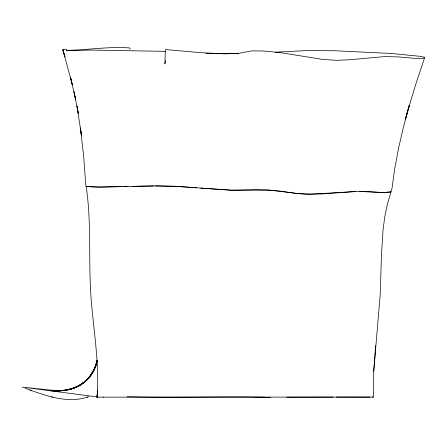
<?xml version="1.0" encoding="UTF-8"?>
<svg xmlns="http://www.w3.org/2000/svg" width="447" height="447" viewBox="0 0 447 447"><rect width="100%" height="100%" fill="white"/><g stroke="black" fill="none" stroke-linecap="round" stroke-linejoin="round"><path stroke-width="0.67" d="M275.425 52.187L306.441 50.589L334.602 50.74L391.136 53.456L420.884 56.4L424.65 57.384L423.382 58.278L418.375 58.663L398.473 56.925L384.565 56.596L348.727 59.825L336.608 60.311L322.941 59.462L280.66 52.685L263.724 51.019L252.292 50.835L237.81 53.467L224.59 53.858L200.569 52.651L166.2 49.623L165.334 49.651L164.87 64.016L165.63 60.691M407.189 112.817L405.228 119.93L409.156 105.76L403.462 127.015L398.489 148.499L394.444 170.285L392.025 188.31L387.404 204.195L384.772 216.851L383.068 229.646L381.431 255.634L380.241 294.255L373.748 371.144L373.357 397.076L96.965 397.154L97.843 397.07M373.748 371.144L375.687 345.632M97.021 397.176L97.569 390.7L97.044 397.143C99.826 361.824 92.786 326.818 90.646 291.673C88.651 256.645 91.406 221.354 86.182 186.533L86.601 186.477M97.178 360.388C93.987 378.609 76.7 391.499 58.412 390.712C76.554 391.443 93.831 378.71 97.155 360.645L94.418 368.619L89.529 377.134L93.004 371.714L95.652 365.663L97.2 360.304M97.206 360.422L96.267 364.137L97.256 360.254M97.155 360.645C94.138 373.832 84.533 385.56 71.146 389.013C84.6 385.454 94.39 373.547 97.284 360.209M407.139 112.968L415.537 84.964L424.639 57.697M129.904 49.204L130.144 48.499L129.658 47.946C108.543 46.315 87.299 50.137 66.128 50.31M96.289 363.908C91.205 383.682 69.771 392.907 50.807 390.773M25.194 388.27C45.153 395.472 67.497 404.189 88.595 396.729M87.266 397.238L87.936 396.992M165.647 51.36L90.992 50.064L68.52 50.651L66.849 50.416L65.949 49.064L62.876 49.773L72.392 84.986L70.62 77.739L75.56 99.145L74.001 91.713L78.27 113.348L77.052 106.168L81.404 135.218L80.454 127.965L83.762 157.204L85.584 182.756L86.075 186.561L86.651 186.483M58.412 390.712C70.028 390.332 82.025 386.325 89.579 377.089C81.689 387.18 68.464 390.779 56.138 390.751L62.63 390.533M390.343 191.802L390.974 191.97L382.934 192.54L367.317 191.601L355.404 191.545L321.404 193.976L304.603 194.16L296.216 193.462L280.56 191.12L267.267 189.919L231.563 190.232L174.956 186.27L157.484 185.902L137.413 186.237M355.404 191.545L309.71 194.216L295.579 193.255L270.614 190.277L255.55 189.83L231.943 190.215L200.753 188.12M53.785 390.795L62.602 390.527M372.167 397.053L373.39 397.065M121.584 186.628L97.189 187.109L86.075 186.561M369.915 397.132L336.189 397.076M123.461 186.583L128.032 186.466M132.407 186.388L136.922 186.276M205.905 53.416L238.737 53.718M153.684 185.935L100.804 187.058L86.182 186.567M333.16 397.104L286.767 397.182M103.235 397.104L103.514 397.098M155.355 185.958L175.811 186.332L196.619 187.768M265.211 397.187C219.17 396.366 173.095 397.964 127.088 396.729M359.343 191.472L383.09 192.54L390.974 191.97L390.27 191.802M57.641 390.812L59.73 390.907M58.898 390.929L22.372 387.141L97.295 396.936M51.701 396.841L52.813 397.104M62.882 50.003L64.96 56.981L62.876 49.773L63.508 50.193M31.379 390.594L30.033 390.102M255.863 397.64A136.955 0.866 -0.1 0 1 270.446 397.629"/></g></svg>
